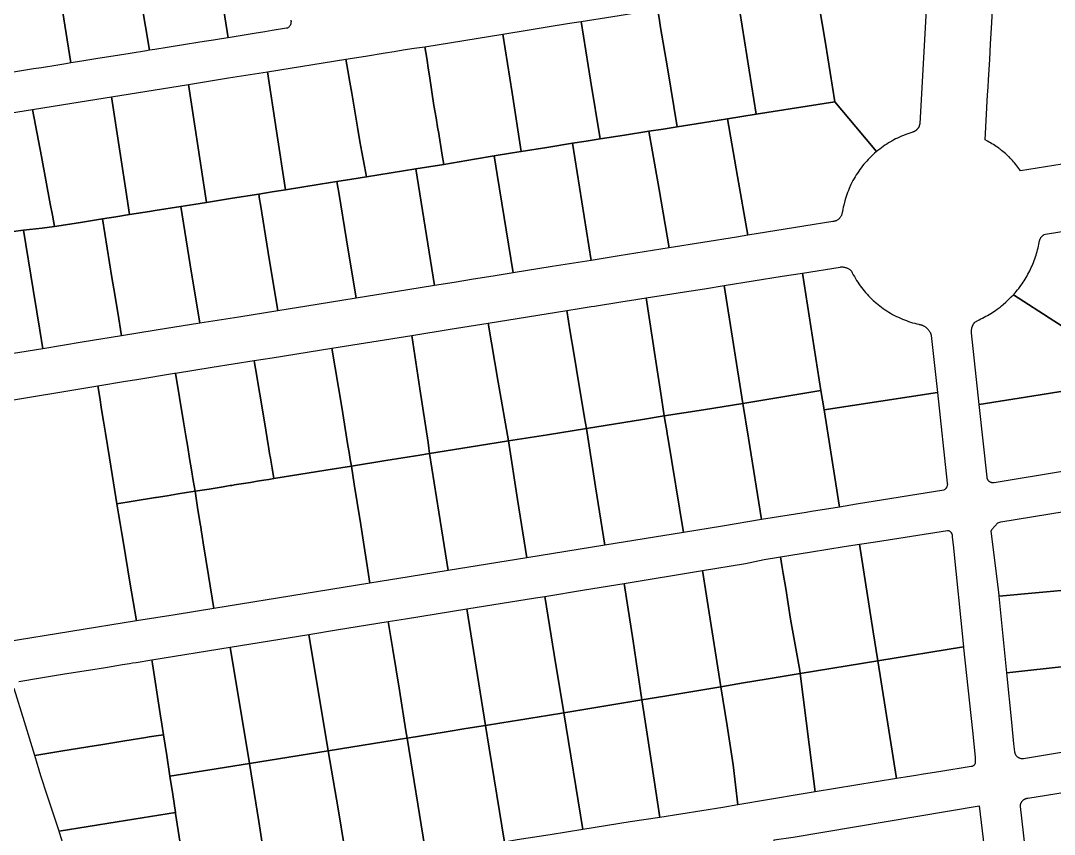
# Model space of a CAD drawing. Header units: metres. Extents: x 3 to 1005126, y 39 to 4383651.
# Drawn here: x 478488 to 478748.8, y 4364798.7 to 4365003.9 of the extents above; entities that cross this region are included whole.
import ezdxf

# ---------------------------------------------------------------- set-up
doc = ezdxf.new("R2010")
doc.units = ezdxf.units.M
doc.header["$MEASUREMENT"] = 0
doc.layers.add('TM_Llucmajor', color=7, linetype='Continuous')

msp = doc.modelspace()

# ---------------------------------------------------------------- linework, layer by layer
at = {"layer": 'TM_Llucmajor', "linetype": 'Continuous', "flags": 128}
for points in [[(478520.45, 4364996.42), (478517.52, 4365013.95), (478516.57, 4365019.6), (478515.59, 4365025.49), (478514.6, 4365031.39), (478534.74, 4365035.05), (478535.1, 4365032.76), (478536.55, 4365023.57), (478536.98, 4365020.83), (478540.33, 4364999.59), (478538.67, 4364999.32), (478536.61, 4364998.99), (478534.28, 4364998.62), (478532.72, 4364998.37), (478529.61, 4364997.87), (478524.95, 4364997.13), (478521.84, 4364996.64), (478520.45, 4364996.42)], [(478500.68, 4364993.24), (478498.51, 4365006.47), (478496.33, 4365019.7), (478495.66, 4365023.76), (478494.99, 4365027.83), (478504.8, 4365029.61), (478514.6, 4365031.39), (478515.59, 4365025.49), (478516.57, 4365019.6), (478517.52, 4365013.95), (478520.45, 4364996.42), (478519.76, 4364996.31), (478515.62, 4364995.65), (478510.2, 4364994.78), (478507.49, 4364994.34), (478503.43, 4364993.69), (478500.68, 4364993.24)], [(478673.55, 4364980.29), (478671.2, 4364995.15), (478668.84, 4365010.01), (478678.68, 4365011.58), (478688.52, 4365013.16), (478691.01, 4364998.23), (478693.39, 4364983.42), (478673.55, 4364980.29)], [(478653.64, 4364977.14), (478651.16, 4364991.96), (478649.44, 4365002.19), (478649.07, 4365004.49), (478648.68, 4365006.78), (478658.77, 4365008.39), (478668.84, 4365010.01), (478671.2, 4364995.15), (478673.55, 4364980.29), (478669.93, 4364979.71), (478666.32, 4364979.14), (478659.98, 4364978.14), (478653.64, 4364977.14)], [(478634.16, 4364974.06), (478631.77, 4364988.87), (478629.36, 4365003.69), (478639.03, 4365005.23), (478648.68, 4365006.78), (478649.07, 4365004.49), (478649.44, 4365002.19), (478651.16, 4364991.96), (478653.64, 4364977.14), (478650.06, 4364976.57), (478646.48, 4364976.01), (478640.32, 4364975.03), (478634.16, 4364974.06)], [(478614.27, 4364970.91), (478611.96, 4364985.72), (478609.65, 4365000.53), (478616.26, 4365001.59), (478622.87, 4365002.65), (478624.41, 4365002.89), (478625.93, 4365003.14), (478627.64, 4365003.41), (478629.36, 4365003.69), (478631.77, 4364988.87), (478634.16, 4364974.06), (478630.7, 4364973.51), (478627.23, 4364972.96), (478620.75, 4364971.94), (478614.27, 4364970.91)], [(478592.23, 4364982.53), (478591.11, 4364989.96), (478590.89, 4364991.44), (478590.44, 4364994.41), (478590, 4364997.33), (478599.83, 4364998.93), (478609.65, 4365000.53), (478611.96, 4364985.72), (478614.27, 4364970.91), (478612.06, 4364970.56), (478607.44, 4364969.83), (478602.45, 4364968.96), (478594.75, 4364967.62), (478594.36, 4364969.99), (478593.38, 4364975.91), (478593.27, 4364976.55), (478592.78, 4364979.39), (478592.23, 4364982.53)], [(478572.97, 4364977), (478571.5, 4364985.59), (478571.02, 4364988.42), (478570.53, 4364991.31), (478570.03, 4364994.19), (478574.98, 4364994.98), (478579.93, 4364995.77), (478582.23, 4364996.14), (478584.53, 4364996.51), (478587.26, 4364996.95), (478590, 4364997.33), (478590.44, 4364994.41), (478590.89, 4364991.44), (478591.11, 4364989.96), (478592.23, 4364982.53), (478592.78, 4364979.39), (478593.27, 4364976.55), (478593.38, 4364975.91), (478594.36, 4364969.99), (478594.75, 4364967.62), (478587.71, 4364966.49), (478581.48, 4364965.49), (478575.25, 4364964.5), (478574.73, 4364967.18), (478574.06, 4364970.69), (478573.59, 4364973.43), (478572.97, 4364977)], [(478554.81, 4364961.24), (478552.55, 4364976), (478550.24, 4364991.02), (478570.03, 4364994.19), (478570.53, 4364991.31), (478571.02, 4364988.42), (478571.5, 4364985.59), (478572.97, 4364977), (478573.59, 4364973.43), (478574.06, 4364970.69), (478574.73, 4364967.18), (478575.25, 4364964.5), (478571.51, 4364963.9), (478567.76, 4364963.3), (478563.54, 4364962.62), (478554.81, 4364961.24)], [(478534.89, 4364958.07), (478532.62, 4364972.89), (478530.33, 4364987.83), (478540.45, 4364989.45), (478550.24, 4364991.02), (478552.55, 4364976), (478554.81, 4364961.24), (478551.43, 4364960.7), (478548.05, 4364960.16), (478541.47, 4364959.12), (478534.89, 4364958.07)], [(478515.43, 4364954.98), (478514.49, 4364961.12), (478513.15, 4364969.85), (478510.87, 4364984.72), (478530.33, 4364987.83), (478532.62, 4364972.89), (478534.89, 4364958.07), (478531.64, 4364957.56), (478528.38, 4364957.04), (478521.91, 4364956.01), (478520.46, 4364955.78), (478515.43, 4364954.98)], [(478496.56, 4364951.99), (478496, 4364954.83), (478495.44, 4364957.68), (478493.2, 4364969.61), (478490.96, 4364981.53), (478500.92, 4364983.12), (478510.87, 4364984.72), (478513.15, 4364969.85), (478514.49, 4364961.12), (478515.43, 4364954.98), (478512.02, 4364954.44), (478508.61, 4364953.9), (478502.58, 4364952.94), (478496.56, 4364951.99)], [(478671.43, 4364949.77), (478668.85, 4364964.59), (478666.32, 4364979.14), (478669.93, 4364979.71), (478673.55, 4364980.29), (478693.39, 4364983.42), (478698.7, 4364977.11), (478703.94, 4364970.87), (478703.85, 4364970.8), (478703.44, 4364970.45), (478702.62, 4364969.69), (478702.24, 4364969.31), (478701.85, 4364968.91), (478701.47, 4364968.5), (478701.12, 4364968.1), (478700.76, 4364967.68), (478700.41, 4364967.25), (478700.07, 4364966.81), (478699.74, 4364966.36), (478699.43, 4364965.93), (478699.12, 4364965.47), (478698.82, 4364965), (478698.53, 4364964.53), (478698.25, 4364964.05), (478697.98, 4364963.56), (478697.73, 4364963.09), (478697.48, 4364962.59), (478697.02, 4364961.59), (478696.81, 4364961.08), (478696.61, 4364960.57), (478696.42, 4364960.05), (478696.24, 4364959.53), (478696.08, 4364959.01), (478695.92, 4364958.48), (478695.64, 4364957.4), (478695.52, 4364956.87), (478695.42, 4364956.34), (478695.32, 4364955.78), (478695.27, 4364955.49), (478695.25, 4364955.35), (478695.21, 4364955.2), (478695.17, 4364955.06), (478695.12, 4364954.92), (478695.06, 4364954.79), (478694.99, 4364954.66), (478694.92, 4364954.53), (478694.84, 4364954.4), (478694.75, 4364954.28), (478694.66, 4364954.17), (478694.56, 4364954.06), (478694.46, 4364953.95), (478694.35, 4364953.85), (478694.23, 4364953.76), (478694.12, 4364953.67), (478693.99, 4364953.59), (478693.86, 4364953.52), (478693.73, 4364953.45), (478693.59, 4364953.39), (478693.46, 4364953.34), (478693.31, 4364953.29), (478693.17, 4364953.26), (478693.02, 4364953.23), (478692.88, 4364953.21), (478685.54, 4364952.03), (478671.43, 4364949.77)], [(478651.59, 4364946.58), (478649.04, 4364961.29), (478646.48, 4364976.01), (478650.06, 4364976.57), (478653.64, 4364977.14), (478659.98, 4364978.14), (478666.32, 4364979.14), (478668.85, 4364964.59), (478671.43, 4364949.77), (478668.56, 4364949.31), (478651.59, 4364946.58)], [(478631.94, 4364943.43), (478629.59, 4364958.2), (478627.23, 4364972.96), (478630.7, 4364973.51), (478634.16, 4364974.06), (478640.32, 4364975.03), (478646.48, 4364976.01), (478649.04, 4364961.29), (478651.59, 4364946.58), (478638.97, 4364944.56), (478631.94, 4364943.43)], [(478607.86, 4364967.16), (478607.44, 4364969.83), (478612.06, 4364970.56), (478614.27, 4364970.91), (478620.75, 4364971.94), (478627.23, 4364972.96), (478629.59, 4364958.2), (478631.94, 4364943.43), (478622.09, 4364941.85), (478612.22, 4364940.26), (478608.21, 4364965.06), (478607.86, 4364967.16)], [(478592.41, 4364937.08), (478590.06, 4364951.79), (478587.71, 4364966.49), (478594.75, 4364967.62), (478602.45, 4364968.96), (478607.44, 4364969.83), (478607.86, 4364967.16), (478608.21, 4364965.06), (478612.22, 4364940.26), (478607.23, 4364939.46), (478602.26, 4364938.66), (478597.34, 4364937.87), (478592.41, 4364937.08)], [(478568.22, 4364960.55), (478567.99, 4364961.92), (478567.76, 4364963.3), (478571.51, 4364963.9), (478575.25, 4364964.5), (478581.48, 4364965.49), (478587.71, 4364966.49), (478590.06, 4364951.79), (478592.41, 4364937.08), (478582.54, 4364935.5), (478572.67, 4364933.91), (478570.22, 4364948.61), (478568.22, 4364960.55)], [(478552.86, 4364930.73), (478550.46, 4364945.45), (478548.49, 4364957.51), (478548.27, 4364958.84), (478548.05, 4364960.16), (478551.43, 4364960.7), (478554.81, 4364961.24), (478563.54, 4364962.62), (478567.76, 4364963.3), (478567.99, 4364961.92), (478568.22, 4364960.55), (478570.22, 4364948.61), (478572.67, 4364933.91), (478562.77, 4364932.32), (478552.86, 4364930.73)], [(478533.2, 4364927.57), (478530.79, 4364942.31), (478528.38, 4364957.04), (478531.64, 4364957.56), (478534.89, 4364958.07), (478541.47, 4364959.12), (478548.05, 4364960.16), (478548.27, 4364958.84), (478548.49, 4364957.51), (478550.46, 4364945.45), (478552.86, 4364930.73), (478543.03, 4364929.15), (478533.2, 4364927.57)], [(478513.43, 4364924.4), (478512.46, 4364930.33), (478511.49, 4364936.26), (478511.02, 4364939.15), (478508.61, 4364953.9), (478512.02, 4364954.44), (478515.43, 4364954.98), (478520.46, 4364955.78), (478521.91, 4364956.01), (478528.38, 4364957.04), (478530.79, 4364942.31), (478533.2, 4364927.57), (478522.21, 4364925.81), (478513.43, 4364924.4)], [(478493.55, 4364921.12), (478492.78, 4364925.82), (478492.03, 4364930.43), (478491.1, 4364936.11), (478488.67, 4364951.02), (478489.45, 4364951.12), (478490.23, 4364951.21), (478493.39, 4364951.6), (478496.56, 4364951.99), (478502.58, 4364952.94), (478508.61, 4364953.9), (478511.02, 4364939.15), (478511.49, 4364936.26), (478512.46, 4364930.33), (478513.43, 4364924.4), (478503.48, 4364922.8), (478493.55, 4364921.12)], [(478670.21, 4364907.34), (478665.46, 4364937.09), (478680.11, 4364939.42), (478685.22, 4364940.23), (478689.91, 4364910.61), (478670.21, 4364907.34)], [(478689.91, 4364910.61), (478685.22, 4364940.23), (478694.76, 4364941.75), (478694.92, 4364941.77), (478695.08, 4364941.77), (478695.24, 4364941.77), (478695.4, 4364941.77), (478695.56, 4364941.75), (478695.72, 4364941.73), (478695.88, 4364941.7), (478696.03, 4364941.66), (478696.19, 4364941.62), (478696.34, 4364941.57), (478696.48, 4364941.51), (478696.63, 4364941.44), (478696.77, 4364941.37), (478696.91, 4364941.29), (478697.04, 4364941.21), (478697.17, 4364941.12), (478697.29, 4364941.02), (478697.41, 4364940.92), (478697.52, 4364940.81), (478697.61, 4364940.72), (478697.81, 4364940.31), (478698.06, 4364939.82), (478698.33, 4364939.34), (478698.61, 4364938.87), (478698.9, 4364938.4), (478699.19, 4364937.94), (478699.5, 4364937.49), (478699.82, 4364937.03), (478700.14, 4364936.59), (478700.48, 4364936.16), (478700.83, 4364935.73), (478701.18, 4364935.32), (478701.54, 4364934.91), (478701.92, 4364934.5), (478702.3, 4364934.11), (478702.68, 4364933.73), (478703.09, 4364933.34), (478703.44, 4364933.03), (478703.55, 4364932.93), (478703.91, 4364932.62), (478704.33, 4364932.27), (478704.76, 4364931.93), (478705.2, 4364931.6), (478705.64, 4364931.28), (478706.09, 4364930.97), (478706.56, 4364930.67), (478707.02, 4364930.37), (478707.49, 4364930.1), (478707.97, 4364929.82), (478708.46, 4364929.56), (478708.94, 4364929.32), (478709.44, 4364929.08), (478709.94, 4364928.85), (478710.44, 4364928.63), (478710.94, 4364928.43), (478711.45, 4364928.24), (478711.98, 4364928.05), (478712.5, 4364927.88), (478713.02, 4364927.72), (478713.56, 4364927.57), (478714.09, 4364927.44), (478714.58, 4364927.32), (478714.71, 4364927.3), (478714.84, 4364927.27), (478714.97, 4364927.24), (478715.1, 4364927.21), (478715.23, 4364927.16), (478715.36, 4364927.12), (478715.49, 4364927.07), (478715.62, 4364927.01), (478715.75, 4364926.95), (478715.87, 4364926.88), (478715.99, 4364926.81), (478716.11, 4364926.74), (478716.23, 4364926.66), (478716.35, 4364926.57), (478716.46, 4364926.48), (478716.57, 4364926.39), (478716.67, 4364926.29), (478716.77, 4364926.19), (478716.87, 4364926.09), (478716.97, 4364925.98), (478717.06, 4364925.87), (478717.14, 4364925.75), (478717.22, 4364925.64), (478717.3, 4364925.52), (478717.37, 4364925.4), (478717.43, 4364925.28), (478717.5, 4364925.15), (478717.55, 4364925.03), (478717.6, 4364924.9), (478717.65, 4364924.77), (478717.69, 4364924.65), (478717.73, 4364924.52), (478719.29, 4364910.13), (478705.04, 4364907.94), (478690.69, 4364905.73), (478689.91, 4364910.61)], [(478650.37, 4364904.19), (478650.02, 4364906.48), (478649.67, 4364908.77), (478648.07, 4364919.08), (478645.77, 4364933.96), (478650.64, 4364934.74), (478655.51, 4364935.51), (478660.48, 4364936.3), (478665.46, 4364937.09), (478670.21, 4364907.34), (478660.28, 4364905.76), (478655.33, 4364904.97), (478650.37, 4364904.19)], [(478630.71, 4364901.04), (478630.49, 4364902.39), (478630.26, 4364903.73), (478628.24, 4364915.91), (478627.56, 4364920), (478626.66, 4364925.39), (478625.77, 4364930.78), (478628.86, 4364931.27), (478631.96, 4364931.77), (478632.75, 4364931.89), (478639.38, 4364932.95), (478641.05, 4364933.21), (478642.72, 4364933.48), (478644.24, 4364933.72), (478645.77, 4364933.96), (478648.07, 4364919.08), (478649.67, 4364908.77), (478650.02, 4364906.48), (478650.37, 4364904.19), (478644.88, 4364903.31), (478630.71, 4364901.04)], [(478611.05, 4364897.89), (478608.5, 4364912.75), (478605.96, 4364927.61), (478615.86, 4364929.19), (478625.77, 4364930.78), (478626.66, 4364925.39), (478627.56, 4364920), (478628.24, 4364915.91), (478630.26, 4364903.73), (478630.49, 4364902.39), (478630.71, 4364901.04), (478620.88, 4364899.47), (478611.05, 4364897.89)], [(478591.17, 4364894.7), (478590.97, 4364896.09), (478590.76, 4364897.48), (478588.72, 4364911), (478586.68, 4364924.53), (478596.32, 4364926.07), (478605.96, 4364927.61), (478608.5, 4364912.75), (478611.05, 4364897.89), (478601.11, 4364896.29), (478591.17, 4364894.7)], [(478571.42, 4364891.53), (478571.28, 4364892.39), (478571.15, 4364893.25), (478570.85, 4364895.01), (478570.56, 4364896.77), (478568.98, 4364906.42), (478566.52, 4364921.3), (478576.6, 4364922.91), (478586.68, 4364924.53), (478588.72, 4364911), (478590.76, 4364897.48), (478590.97, 4364896.09), (478591.17, 4364894.7), (478588.72, 4364894.31), (478580.08, 4364892.92), (478571.42, 4364891.53)], [(478551.85, 4364888.39), (478551.42, 4364890.99), (478550.99, 4364893.58), (478550.8, 4364894.73), (478550.61, 4364895.89), (478549.4, 4364903.18), (478547.25, 4364916.18), (478547.1, 4364917.13), (478546.93, 4364918.17), (478551.42, 4364918.89), (478566.52, 4364921.3), (478568.98, 4364906.42), (478570.56, 4364896.77), (478570.85, 4364895.01), (478571.15, 4364893.25), (478571.28, 4364892.39), (478571.42, 4364891.53), (478564.98, 4364890.5), (478551.85, 4364888.39)], [(478531.08, 4364890.6), (478530.61, 4364893.44), (478530.14, 4364896.29), (478529.9, 4364897.74), (478529.66, 4364899.19), (478529.08, 4364902.69), (478527.05, 4364914.99), (478536.33, 4364916.47), (478546.93, 4364918.17), (478547.1, 4364917.13), (478547.25, 4364916.18), (478549.4, 4364903.18), (478550.61, 4364895.89), (478550.8, 4364894.73), (478550.99, 4364893.58), (478551.42, 4364890.99), (478551.85, 4364888.39), (478550.59, 4364888.19), (478549.34, 4364887.99), (478547.64, 4364887.72), (478545.94, 4364887.44), (478544.22, 4364887.17), (478541.86, 4364886.79), (478541.66, 4364886.76), (478541.24, 4364886.69), (478540.81, 4364886.62), (478539.95, 4364886.48), (478539.09, 4364886.35), (478535.53, 4364885.77), (478531.97, 4364885.2), (478531.52, 4364887.9), (478531.08, 4364890.6)], [(478508.42, 4364905.85), (478507.94, 4364908.83), (478507.47, 4364911.81), (478514.46, 4364912.97), (478517.28, 4364913.43), (478526.81, 4364914.95), (478527.05, 4364914.99), (478529.08, 4364902.69), (478529.66, 4364899.19), (478529.9, 4364897.74), (478530.14, 4364896.29), (478530.61, 4364893.44), (478531.08, 4364890.6), (478531.52, 4364887.9), (478531.97, 4364885.2), (478529.83, 4364884.86), (478527.69, 4364884.52), (478524.92, 4364884.07), (478522.14, 4364883.63), (478522.03, 4364883.61), (478516.37, 4364882.7), (478512.24, 4364882.04), (478511.38, 4364887.37), (478510.38, 4364893.62), (478509.38, 4364899.87), (478508.9, 4364902.86), (478508.42, 4364905.85)], [(478674.93, 4364878.04), (478671.61, 4364898.63), (478670.21, 4364907.34), (478689.91, 4364910.61), (478690.69, 4364905.73), (478693.4, 4364888.68), (478694.59, 4364881.23), (478687.48, 4364880.08), (478686.19, 4364879.87), (478674.93, 4364878.04)], [(478694.59, 4364881.23), (478693.4, 4364888.68), (478690.69, 4364905.73), (478705.04, 4364907.94), (478719.29, 4364910.13), (478721.76, 4364887.28), (478721.78, 4364887.16), (478721.79, 4364887.09), (478721.79, 4364886.97), (478721.79, 4364886.9), (478721.78, 4364886.77), (478721.77, 4364886.7), (478721.74, 4364886.57), (478721.7, 4364886.44), (478721.66, 4364886.31), (478721.63, 4364886.24), (478721.6, 4364886.18), (478721.56, 4364886.12), (478721.49, 4364886.01), (478721.45, 4364885.95), (478721.37, 4364885.85), (478721.32, 4364885.8), (478721.27, 4364885.75), (478721.22, 4364885.7), (478721.12, 4364885.62), (478721.02, 4364885.54), (478720.91, 4364885.48), (478698.9, 4364881.94), (478697.46, 4364881.7), (478696.03, 4364881.47), (478694.59, 4364881.23)], [(478655.18, 4364874.83), (478651.25, 4364898.83), (478651.12, 4364899.65), (478650.98, 4364900.47), (478650.68, 4364902.33), (478650.37, 4364904.19), (478655.33, 4364904.97), (478660.28, 4364905.76), (478670.21, 4364907.34), (478671.61, 4364898.63), (478674.93, 4364878.04), (478665.05, 4364876.44), (478655.18, 4364874.83)], [(478635.36, 4364871.63), (478633.04, 4364886.33), (478630.71, 4364901.04), (478644.88, 4364903.31), (478650.37, 4364904.19), (478650.68, 4364902.33), (478650.98, 4364900.47), (478651.12, 4364899.65), (478651.25, 4364898.83), (478655.18, 4364874.83), (478635.36, 4364871.63)], [(478615.69, 4364868.44), (478613.37, 4364883.16), (478611.05, 4364897.89), (478620.88, 4364899.47), (478630.71, 4364901.04), (478633.04, 4364886.33), (478635.36, 4364871.63), (478625.52, 4364870.03), (478615.69, 4364868.44)], [(478595.85, 4364865.22), (478593.52, 4364879.96), (478591.17, 4364894.7), (478601.11, 4364896.29), (478611.05, 4364897.89), (478613.37, 4364883.16), (478615.69, 4364868.44), (478605.77, 4364866.83), (478595.85, 4364865.22)], [(478576.12, 4364862.03), (478573.78, 4364876.73), (478572.89, 4364882.37), (478572.16, 4364886.95), (478571.42, 4364891.53), (478580.08, 4364892.92), (478588.72, 4364894.31), (478591.17, 4364894.7), (478593.52, 4364879.96), (478595.85, 4364865.22), (478585.98, 4364863.63), (478576.12, 4364862.03)], [(478533.29, 4364877.01), (478532.63, 4364881.1), (478531.97, 4364885.2), (478535.53, 4364885.77), (478539.09, 4364886.35), (478539.95, 4364886.48), (478540.81, 4364886.62), (478541.24, 4364886.69), (478541.66, 4364886.76), (478541.86, 4364886.79), (478544.22, 4364887.17), (478545.94, 4364887.44), (478547.64, 4364887.72), (478549.34, 4364887.99), (478550.59, 4364888.19), (478551.85, 4364888.39), (478564.98, 4364890.5), (478571.42, 4364891.53), (478572.16, 4364886.95), (478572.89, 4364882.37), (478573.78, 4364876.73), (478576.12, 4364862.03), (478556.43, 4364858.84), (478536.75, 4364855.65), (478535.41, 4364863.92), (478534.07, 4364872.19), (478533.81, 4364873.85), (478533.54, 4364875.5), (478533.42, 4364876.25), (478533.29, 4364877.01)], [(478513.08, 4364877.06), (478512.66, 4364879.55), (478512.24, 4364882.04), (478516.37, 4364882.7), (478522.03, 4364883.61), (478522.14, 4364883.63), (478524.92, 4364884.07), (478527.69, 4364884.52), (478529.83, 4364884.86), (478531.97, 4364885.2), (478532.63, 4364881.1), (478533.29, 4364877.01), (478533.42, 4364876.25), (478533.54, 4364875.5), (478533.81, 4364873.85), (478534.07, 4364872.19), (478535.41, 4364863.92), (478536.75, 4364855.65), (478526.98, 4364854.07), (478517.22, 4364852.49), (478515.56, 4364862.3), (478513.91, 4364872.11), (478513.49, 4364874.58), (478513.08, 4364877.06)], [(478734.87, 4364858.74), (478734.84, 4364859.08), (478732.88, 4364875.16), (478733.03, 4364875.59), (478734.52, 4364877.26), (478735.31, 4364877.51), (478755.4, 4364880.74), (478764.18, 4364882.15), (478766.47, 4364861.62), (478764.19, 4364861.43), (478734.87, 4364858.74)], [(478704.24, 4364842.43), (478703.07, 4364849.75), (478699.59, 4364871.82), (478703.7, 4364872.43), (478721.79, 4364875.33), (478721.91, 4364875.33), (478722.03, 4364875.31), (478722.1, 4364875.29), (478722.22, 4364875.25), (478722.28, 4364875.22), (478722.34, 4364875.18), (478722.4, 4364875.15), (478722.51, 4364875.06), (478722.56, 4364875.01), (478722.62, 4364874.96), (478722.67, 4364874.9), (478722.71, 4364874.84), (478722.76, 4364874.77), (478722.8, 4364874.71), (478722.84, 4364874.64), (478722.87, 4364874.56), (478722.91, 4364874.49), (478722.93, 4364874.42), (478722.96, 4364874.34), (478722.98, 4364874.26), (478723, 4364874.18), (478723.02, 4364874.1), (478723.03, 4364874.02), (478723.04, 4364873.95), (478723.04, 4364873.87), (478723.04, 4364873.79), (478723.04, 4364873.71), (478723.04, 4364873.64), (478723.25, 4364871.67), (478725.85, 4364845.97), (478704.24, 4364842.43)], [(478684.67, 4364839.23), (478684.57, 4364839.98), (478682.26, 4364852.97), (478681.01, 4364860.69), (478680.39, 4364864.49), (478680.07, 4364866.45), (478679.72, 4364868.65), (478687.48, 4364869.91), (478695.78, 4364871.26), (478699.59, 4364871.82), (478703.07, 4364849.75), (478704.24, 4364842.43), (478684.67, 4364839.23)], [(478664.67, 4364835.91), (478660.04, 4364865.19), (478670.86, 4364866.95), (478675.6, 4364867.98), (478679.19, 4364868.56), (478679.72, 4364868.65), (478680.07, 4364866.45), (478680.39, 4364864.49), (478681.01, 4364860.69), (478682.26, 4364852.97), (478684.57, 4364839.98), (478684.67, 4364839.23), (478676.08, 4364837.82), (478670.37, 4364836.86), (478664.67, 4364835.91)], [(478644.72, 4364832.59), (478642.49, 4364847.36), (478640.28, 4364861.97), (478660.04, 4364865.19), (478664.67, 4364835.91), (478650.55, 4364833.56), (478644.72, 4364832.59)], [(478625.02, 4364829.32), (478622.63, 4364844.01), (478620.25, 4364858.69), (478630.27, 4364860.33), (478640.28, 4364861.97), (478642.49, 4364847.36), (478644.72, 4364832.59), (478625.02, 4364829.32)], [(478736.77, 4364839.44), (478734.87, 4364858.74), (478764.19, 4364861.43), (478766.47, 4364861.62), (478766.82, 4364858.45), (478767.6, 4364852.21), (478768.76, 4364842.93), (478736.77, 4364839.44)], [(478605.26, 4364826.15), (478602.9, 4364840.83), (478600.52, 4364855.51), (478617.92, 4364858.31), (478620.25, 4364858.69), (478622.63, 4364844.01), (478625.02, 4364829.32), (478620.88, 4364828.66), (478616.74, 4364827.99), (478615.16, 4364827.74), (478613.58, 4364827.48), (478609.42, 4364826.82), (478605.26, 4364826.15)], [(478585.48, 4364822.97), (478585.33, 4364823.89), (478585.18, 4364824.81), (478583.53, 4364835.05), (478581.87, 4364845.28), (478581.3, 4364848.8), (478580.74, 4364852.32), (478582.93, 4364852.67), (478585.12, 4364853.03), (478592.82, 4364854.27), (478600.52, 4364855.51), (478602.9, 4364840.83), (478605.26, 4364826.15), (478600.29, 4364825.35), (478595.37, 4364824.56), (478585.48, 4364822.97)], [(478565.59, 4364819.77), (478560.66, 4364849.08), (478567.66, 4364850.21), (478580.74, 4364852.32), (478581.3, 4364848.8), (478581.87, 4364845.28), (478583.53, 4364835.05), (478585.18, 4364824.81), (478585.33, 4364823.89), (478585.48, 4364822.97), (478585.35, 4364822.95), (478565.59, 4364819.77)], [(478545.68, 4364816.57), (478540.84, 4364845.88), (478560.66, 4364849.08), (478565.59, 4364819.77), (478555.65, 4364818.17), (478545.68, 4364816.57)], [(478523.2, 4364829.03), (478521.23, 4364841.69), (478521.08, 4364842.68), (478540.84, 4364845.88), (478545.68, 4364816.57), (478535.7, 4364814.94), (478525.64, 4364813.31), (478524.83, 4364818.56), (478524.01, 4364823.81), (478523.6, 4364826.42), (478523.2, 4364829.03)], [(478708.99, 4364812.72), (478704.24, 4364842.43), (478725.85, 4364845.97), (478725.87, 4364845.74), (478728.11, 4364824.77), (478728.82, 4364818.15), (478728.84, 4364816.56), (478728.74, 4364816.38), (478728.68, 4364816.29), (478728.62, 4364816.21), (478728.55, 4364816.14), (478728.48, 4364816.07), (478728.4, 4364816.01), (478728.31, 4364815.95), (478728.23, 4364815.9), (478728.14, 4364815.86), (478728.04, 4364815.82), (478727.94, 4364815.8), (478727.84, 4364815.78), (478727.77, 4364815.77), (478719.66, 4364814.46), (478715.8, 4364813.83), (478713.87, 4364813.52), (478711.13, 4364813.07), (478708.99, 4364812.72)], [(478688.47, 4364809.4), (478684.67, 4364839.23), (478704.24, 4364842.43), (478708.99, 4364812.72), (478688.47, 4364809.4)], [(478667.78, 4364816.21), (478666.22, 4364826.06), (478664.67, 4364835.91), (478670.37, 4364836.86), (478676.08, 4364837.82), (478684.67, 4364839.23), (478688.47, 4364809.4), (478684.87, 4364808.82), (478668.9, 4364806.1), (478667.78, 4364816.21)], [(478645.2, 4364829.42), (478644.72, 4364832.59), (478650.55, 4364833.56), (478664.67, 4364835.91), (478666.22, 4364826.06), (478667.78, 4364816.21), (478668.9, 4364806.1), (478665.16, 4364805.46), (478649.23, 4364802.96), (478646.21, 4364822.83), (478645.2, 4364829.42)], [(478629.79, 4364799.88), (478625.02, 4364829.32), (478644.72, 4364832.59), (478645.2, 4364829.42), (478646.21, 4364822.83), (478649.23, 4364802.96), (478641.78, 4364801.79), (478629.79, 4364799.88)], [(478606.2, 4364820.38), (478605.26, 4364826.15), (478609.42, 4364826.82), (478613.58, 4364827.48), (478615.16, 4364827.74), (478616.74, 4364827.99), (478620.88, 4364828.66), (478625.02, 4364829.32), (478629.79, 4364799.88), (478621.54, 4364798.56), (478613.28, 4364797.25), (478610.02, 4364796.73), (478606.2, 4364820.38)], [(478589.93, 4364795.37), (478585.48, 4364822.97), (478595.37, 4364824.56), (478600.29, 4364825.35), (478605.26, 4364826.15), (478606.2, 4364820.38), (478610.02, 4364796.73), (478604, 4364795.77), (478601.51, 4364795.37), (478594.71, 4364794.28), (478592.47, 4364793.93), (478590.22, 4364793.57), (478589.93, 4364795.37)], [(478497.67, 4364799.43), (478496.17, 4364803.99), (478494.68, 4364808.56), (478493.09, 4364813.41), (478491.52, 4364818.56), (478498.13, 4364819.63), (478504.89, 4364820.72), (478506.55, 4364820.99), (478508.21, 4364821.26), (478514.3, 4364822.24), (478519.55, 4364823.09), (478519.97, 4364823.16), (478520.39, 4364823.23), (478522.2, 4364823.52), (478524.01, 4364823.81), (478524.83, 4364818.56), (478525.64, 4364813.31), (478526.34, 4364808.74), (478527.05, 4364804.17), (478512.36, 4364801.8), (478497.67, 4364799.43)], [(478569.69, 4364795.37), (478568.06, 4364805.09), (478565.59, 4364819.77), (478585.35, 4364822.95), (478585.48, 4364822.97), (478589.93, 4364795.37), (478590.22, 4364793.57), (478589.35, 4364793.43), (478570.52, 4364790.42), (478569.69, 4364795.37)], [(478549.12, 4364795.37), (478548.07, 4364801.89), (478545.68, 4364816.57), (478555.65, 4364818.17), (478565.59, 4364819.77), (478568.06, 4364805.09), (478569.69, 4364795.37), (478570.52, 4364790.42), (478568.38, 4364790.07), (478566.23, 4364789.73), (478558.33, 4364788.47), (478550.44, 4364787.21), (478549.12, 4364795.37)], [(478527.05, 4364804.17), (478526.34, 4364808.74), (478525.64, 4364813.31), (478535.7, 4364814.94), (478545.68, 4364816.57), (478548.07, 4364801.89), (478549.12, 4364795.37), (478550.44, 4364787.21), (478538.64, 4364785.32), (478530.2, 4364783.97), (478529.72, 4364787.08), (478529.22, 4364790.19), (478528.41, 4364795.37), (478527.09, 4364803.89), (478527.05, 4364804.17)], [(478678.1, 4364795.37), (478678.06, 4364797.26), (478682.88, 4364798), (478729.83, 4364805.85), (478731.06, 4364795.37), (478732.58, 4364782.46), (478701, 4364778.04), (478701.85, 4364767.75), (478680.94, 4364765.22), (478679.6, 4364780.8), (478678.13, 4364794.2), (478678.1, 4364795.37)]]:
    msp.add_lwpolyline(points, close=True, dxfattribs=at)
for points in [[(478556.18, 4365004), (478556.19, 4365003.86), (478556.2, 4365003.77), (478556.2, 4365003.59), (478556.19, 4365003.5), (478556.17, 4365003.33), (478556.14, 4365003.16), (478556.11, 4365003.04), (478556.08, 4365002.97), (478556.03, 4365002.82), (478555.97, 4365002.7), (478555.9, 4365002.56), (478555.85, 4365002.47), (478555.76, 4365002.35), (478555.67, 4365002.27), (478555.62, 4365002.22), (478555.51, 4365002.15), (478555.39, 4365002.08), (478555.31, 4365002.04), (478555.21, 4365002.01), (478555.05, 4365001.97), (478551.46, 4365001.38), (478549.63, 4365001.09), (478546.89, 4365000.64), (478540.33, 4364999.59), (478536.98, 4365020.83)], [(478716.98, 4365015.78), (478714.85, 4364977.95), (478714.84, 4364977.87), (478714.82, 4364977.78), (478714.8, 4364977.69), (478714.78, 4364977.6), (478714.75, 4364977.51), (478714.72, 4364977.42), (478714.69, 4364977.33), (478714.66, 4364977.24), (478714.62, 4364977.16), (478714.57, 4364977.07), (478714.53, 4364976.99), (478714.48, 4364976.9), (478714.43, 4364976.82), (478714.37, 4364976.74), (478714.32, 4364976.67), (478714.26, 4364976.59), (478714.19, 4364976.52), (478714.13, 4364976.45), (478714.06, 4364976.38), (478713.99, 4364976.31), (478713.91, 4364976.25), (478713.84, 4364976.19), (478713.76, 4364976.13), (478713.69, 4364976.08), (478713.61, 4364976.03), (478713.52, 4364975.98), (478713.44, 4364975.93), (478713.36, 4364975.89), (478713.28, 4364975.85), (478713.19, 4364975.82), (478713.11, 4364975.79), (478713.02, 4364975.76), (478712.84, 4364975.68), (478712.32, 4364975.52), (478711.8, 4364975.34), (478711.28, 4364975.15), (478710.76, 4364974.95), (478710.26, 4364974.75), (478709.75, 4364974.53), (478709.24, 4364974.29), (478708.75, 4364974.05), (478708.27, 4364973.8), (478707.78, 4364973.53), (478707.25, 4364973.23), (478706.97, 4364973.06), (478706.51, 4364972.77), (478706.05, 4364972.47), (478705.6, 4364972.15), (478705.14, 4364971.83), (478704.72, 4364971.5), (478704.28, 4364971.16), (478703.94, 4364970.87), (478698.7, 4364977.11), (478693.39, 4364983.42), (478693.39, 4364983.42), (478691.01, 4364998.23), (478688.52, 4365013.16)], [(478755, 4364968.35), (478740.24, 4364966.01), (478740.07, 4364966.27), (478739.83, 4364966.61), (478739.58, 4364966.95), (478739.32, 4364967.29), (478739.06, 4364967.62), (478738.76, 4364968), (478738.52, 4364968.27), (478738.24, 4364968.59), (478737.96, 4364968.9), (478737.67, 4364969.21), (478737.37, 4364969.51), (478737.23, 4364969.65), (478737.07, 4364969.8), (478736.76, 4364970.09), (478736.45, 4364970.38), (478736.13, 4364970.65), (478735.81, 4364970.93), (478735.48, 4364971.19), (478735.14, 4364971.45), (478734.94, 4364971.6), (478734.81, 4364971.7), (478734.46, 4364971.95), (478734.12, 4364972.19), (478733.76, 4364972.42), (478733.41, 4364972.65), (478733.05, 4364972.87), (478732.68, 4364973.08), (478732.31, 4364973.29), (478731.94, 4364973.49), (478731.31, 4364973.81), (478731.96, 4364985.21), (478732.07, 4364987.09), (478732.17, 4364988.95), (478732.47, 4364994.12), (478732.69, 4364998.06), (478732.92, 4365001.99), (478733.68, 4365015.45)], [(478498.51, 4365006.47), (478500.68, 4364993.24), (478500.68, 4364993.24), (478499.36, 4364993.03), (478497.33, 4364992.7), (478493.27, 4364992.04), (478491.24, 4364991.71), (478488.19, 4364991.21), (478484.13, 4364990.54)], [(478473.45, 4364978.74), (478490.96, 4364981.53), (478493.2, 4364969.61), (478495.44, 4364957.68), (478496, 4364954.83), (478496.56, 4364951.99), (478493.39, 4364951.6), (478490.23, 4364951.21), (478489.45, 4364951.12), (478488.67, 4364951.02), (478486.12, 4364950.71)], [(478486.12, 4364950.71), (478488.67, 4364951.02), (478491.1, 4364936.11), (478492.03, 4364930.43), (478492.78, 4364925.82), (478493.55, 4364921.12), (478493.55, 4364921.12), (478481.92, 4364919.24)], [(478758.8, 4364921.72), (478748.67, 4364928.22), (478738.46, 4364934.78), (478738.57, 4364934.9), (478738.89, 4364935.27), (478739.18, 4364935.62), (478739.48, 4364935.97), (478739.79, 4364936.36), (478740.36, 4364937.12), (478740.64, 4364937.52), (478740.9, 4364937.91), (478741.16, 4364938.3), (478741.42, 4364938.71), (478741.66, 4364939.11), (478741.9, 4364939.52), (478742.14, 4364939.94), (478742.37, 4364940.37), (478742.57, 4364940.78), (478742.78, 4364941.2), (478742.98, 4364941.62), (478743.19, 4364942.08), (478743.55, 4364942.94), (478743.71, 4364943.38), (478743.89, 4364943.84), (478744.04, 4364944.29), (478744.18, 4364944.74), (478744.32, 4364945.18), (478744.46, 4364945.64), (478744.57, 4364946.11), (478744.69, 4364946.57), (478744.8, 4364947.04), (478744.89, 4364947.5), (478744.98, 4364947.95), (478745.06, 4364948.37), (478745.11, 4364948.6), (478745.14, 4364948.68), (478745.18, 4364948.79), (478745.21, 4364948.86), (478745.28, 4364948.98), (478745.34, 4364949.1), (478745.37, 4364949.16), (478745.42, 4364949.22), (478745.56, 4364949.4), (478745.64, 4364949.48), (478745.74, 4364949.59), (478745.8, 4364949.65), (478745.89, 4364949.72), (478745.95, 4364949.77), (478746.05, 4364949.83), (478746.15, 4364949.9), (478746.21, 4364949.93), (478746.57, 4364950.06), (478756.36, 4364951.64)], [(478755.17, 4364911.08), (478745.18, 4364909.5), (478729.84, 4364907.07), (478729.84, 4364907.07), (478727.91, 4364925.12), (478727.9, 4364925.21), (478727.89, 4364925.3), (478727.88, 4364925.39), (478727.88, 4364925.48), (478727.88, 4364925.58), (478727.88, 4364925.67), (478727.88, 4364925.76), (478727.89, 4364925.85), (478727.9, 4364925.95), (478727.91, 4364926.04), (478727.93, 4364926.13), (478727.94, 4364926.22), (478727.96, 4364926.31), (478727.98, 4364926.41), (478728.01, 4364926.5), (478728.04, 4364926.59), (478728.06, 4364926.68), (478728.1, 4364926.77), (478728.13, 4364926.85), (478728.17, 4364926.94), (478728.2, 4364927.03), (478728.25, 4364927.11), (478728.29, 4364927.19), (478728.33, 4364927.27), (478728.38, 4364927.35), (478728.43, 4364927.43), (478728.48, 4364927.51), (478728.53, 4364927.59), (478728.59, 4364927.66), (478728.64, 4364927.73), (478728.7, 4364927.8), (478728.76, 4364927.87), (478729.82, 4364928.47), (478730.25, 4364928.68), (478730.68, 4364928.89), (478731.11, 4364929.11), (478731.52, 4364929.33), (478731.92, 4364929.56), (478732.34, 4364929.79), (478732.76, 4364930.05), (478733.15, 4364930.3), (478733.54, 4364930.55), (478733.93, 4364930.82), (478734.33, 4364931.1), (478735.09, 4364931.67), (478735.47, 4364931.97), (478735.84, 4364932.28), (478736.55, 4364932.89), (478736.91, 4364933.22), (478737.24, 4364933.54), (478737.59, 4364933.87), (478737.92, 4364934.22), (478738.46, 4364934.78), (478748.67, 4364928.22), (478758.8, 4364921.72)], [(478471.97, 4364905.89), (478491.71, 4364909.19), (478497.38, 4364910.12), (478507.47, 4364911.81), (478507.94, 4364908.83), (478508.42, 4364905.85), (478508.9, 4364902.86), (478509.38, 4364899.87), (478510.38, 4364893.62), (478511.38, 4364887.37), (478512.24, 4364882.04), (478512.66, 4364879.55), (478513.08, 4364877.06), (478513.49, 4364874.58), (478513.91, 4364872.11), (478515.56, 4364862.3), (478517.22, 4364852.49), (478517.22, 4364852.49), (478500.66, 4364849.8), (478484.1, 4364847.12)], [(478751.33, 4364890.23), (478733.62, 4364887.36), (478733.54, 4364887.35), (478733.47, 4364887.34), (478733.4, 4364887.33), (478733.32, 4364887.33), (478733.24, 4364887.33), (478733.17, 4364887.34), (478733.09, 4364887.35), (478733.01, 4364887.37), (478732.93, 4364887.39), (478732.85, 4364887.41), (478732.77, 4364887.44), (478732.69, 4364887.47), (478732.62, 4364887.51), (478732.54, 4364887.55), (478732.47, 4364887.6), (478732.4, 4364887.65), (478732.34, 4364887.7), (478732.27, 4364887.76), (478732.21, 4364887.82), (478732.16, 4364887.88), (478732.1, 4364887.95), (478732.06, 4364888.02), (478732.01, 4364888.09), (478731.97, 4364888.16), (478731.94, 4364888.23), (478731.9, 4364888.31), (478731.88, 4364888.38), (478731.85, 4364888.46), (478731.83, 4364888.53), (478731.82, 4364888.6), (478731.81, 4364888.68), (478731.8, 4364888.75), (478729.84, 4364907.07), (478745.18, 4364909.5), (478755.17, 4364911.08)], [(478487.5, 4364837.25), (478492.97, 4364838.14), (478499.02, 4364839.12), (478505.07, 4364840.09), (478509.39, 4364840.79), (478513.71, 4364841.49), (478515.42, 4364841.77), (478516.24, 4364841.9), (478517.09, 4364842.04), (478521.08, 4364842.68), (478521.23, 4364841.69), (478523.2, 4364829.03), (478523.6, 4364826.42), (478524.01, 4364823.81), (478522.2, 4364823.52), (478520.39, 4364823.23), (478519.97, 4364823.16), (478519.55, 4364823.09), (478514.3, 4364822.24), (478508.21, 4364821.26), (478506.55, 4364820.99), (478504.89, 4364820.72), (478498.13, 4364819.63), (478491.52, 4364818.56), (478491.52, 4364818.56), (478488.93, 4364827.05), (478486.37, 4364835.43)], [(478771.29, 4364822.78), (478741.01, 4364817.74), (478740.89, 4364817.72), (478740.77, 4364817.72), (478740.64, 4364817.72), (478740.52, 4364817.73), (478740.4, 4364817.75), (478740.28, 4364817.78), (478740.16, 4364817.81), (478740.04, 4364817.86), (478739.93, 4364817.91), (478739.82, 4364817.96), (478739.72, 4364818.03), (478739.61, 4364818.1), (478739.52, 4364818.17), (478739.42, 4364818.26), (478739.34, 4364818.34), (478739.25, 4364818.44), (478739.18, 4364818.54), (478739.11, 4364818.64), (478739.04, 4364818.75), (478738.99, 4364818.86), (478738.94, 4364818.98), (478738.9, 4364819.09), (478738.87, 4364819.21), (478738.84, 4364819.34), (478738.82, 4364819.46), (478738.6, 4364821.52), (478738.07, 4364826.96), (478736.77, 4364839.44), (478768.76, 4364842.93)], [(478741.39, 4364795.37), (478740.25, 4364805.72), (478740.25, 4364805.81), (478740.25, 4364805.9), (478740.25, 4364805.99), (478740.26, 4364806.08), (478740.27, 4364806.17), (478740.29, 4364806.27), (478740.31, 4364806.36), (478740.34, 4364806.46), (478740.37, 4364806.55), (478740.41, 4364806.64), (478740.46, 4364806.73), (478740.5, 4364806.82), (478740.56, 4364806.91), (478740.62, 4364806.99), (478740.68, 4364807.07), (478740.75, 4364807.15), (478740.82, 4364807.23), (478740.89, 4364807.3), (478740.97, 4364807.36), (478741.05, 4364807.43), (478741.14, 4364807.48), (478741.23, 4364807.53), (478741.31, 4364807.58), (478741.4, 4364807.62), (478741.5, 4364807.66), (478741.59, 4364807.69), (478741.68, 4364807.72), (478741.77, 4364807.74), (478741.86, 4364807.76), (478741.95, 4364807.77), (478742.04, 4364807.78), (478742.13, 4364807.78), (478770.85, 4364812.39)], [(478499, 4364795.37), (478497.84, 4364798.9), (478497.76, 4364799.16), (478497.67, 4364799.43), (478512.36, 4364801.8), (478527.05, 4364804.17), (478527.09, 4364803.89), (478528.41, 4364795.37)]]:
    msp.add_lwpolyline(points, dxfattribs=at)

doc.saveas('drawing.dxf')
